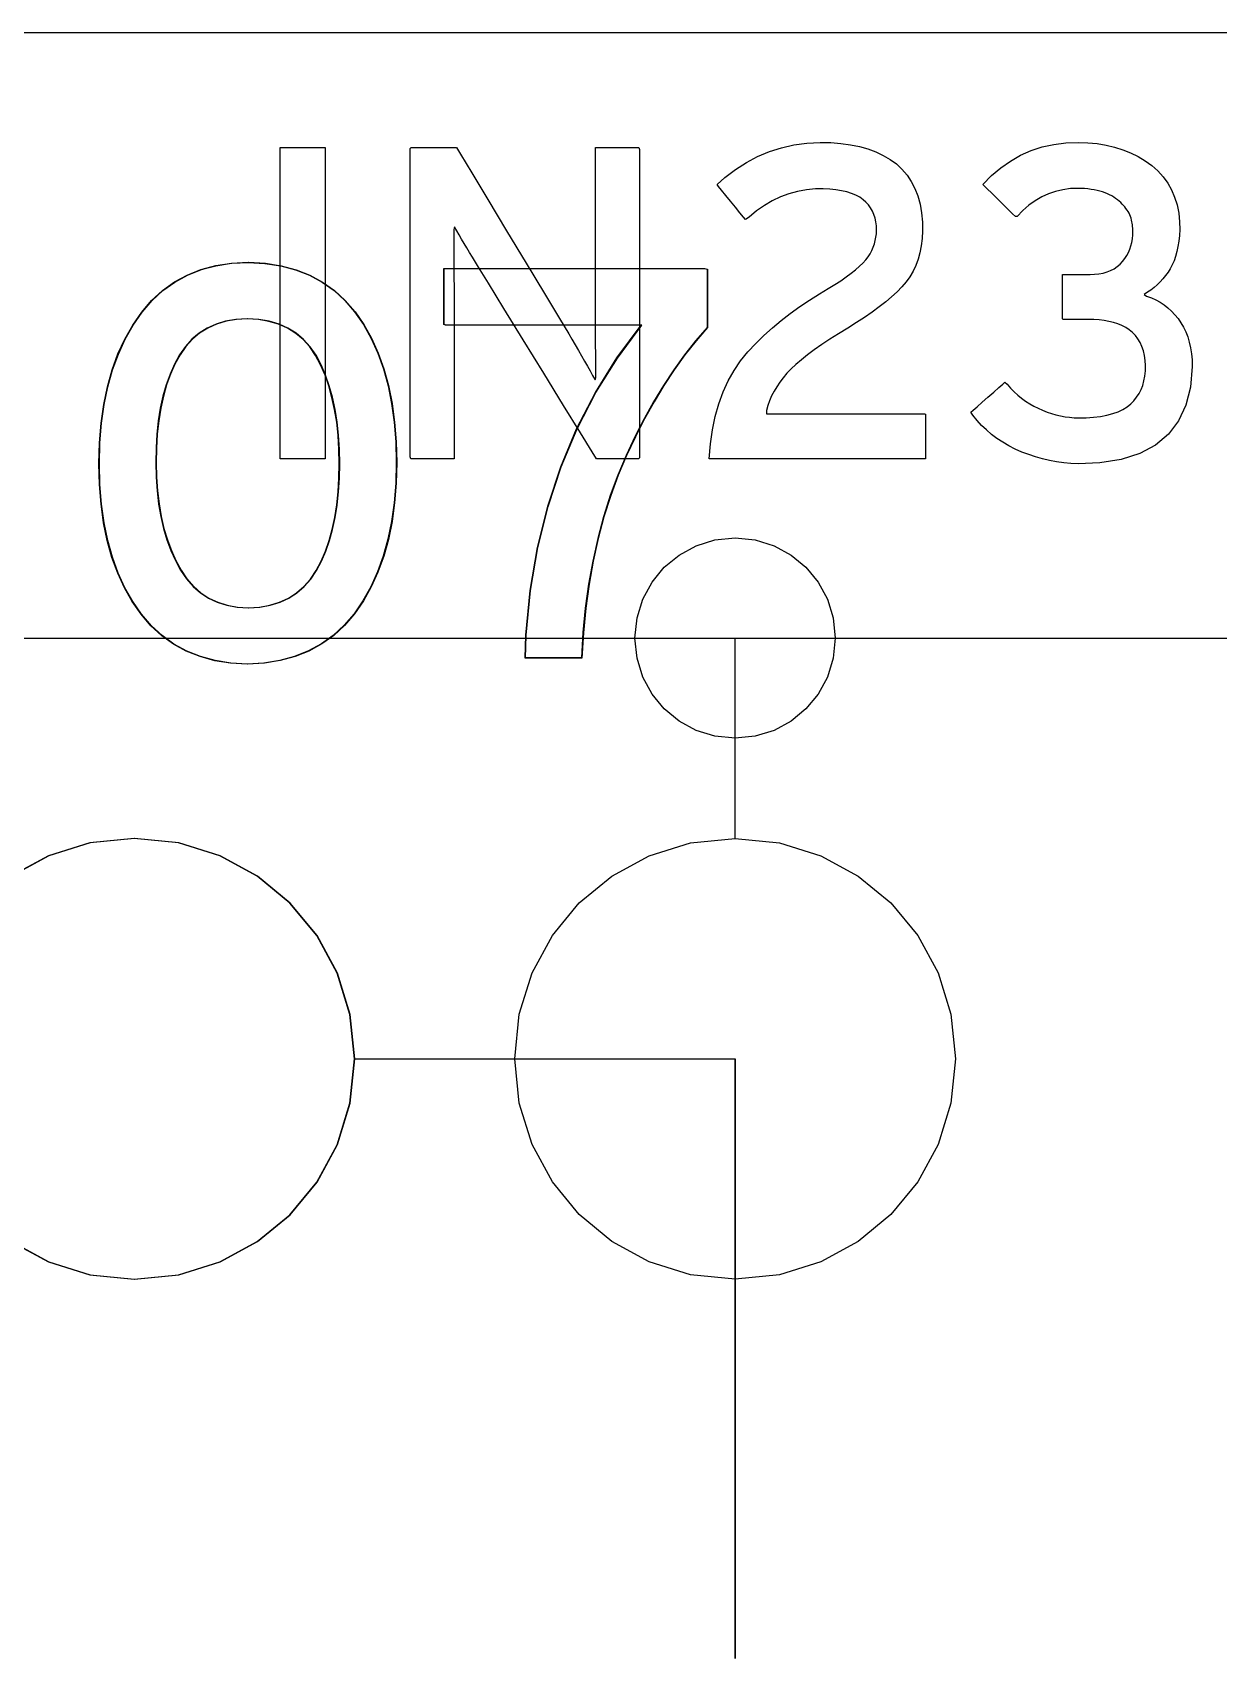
# Model space of a CAD drawing. Extents: x 1 to 47.7, y 0.2 to 35.
# Drawn here: x 41.6001 to 41.8962, y 10.189 to 10.5947 of the extents above; entities that cross this region are included whole.
import ezdxf

# ---------------------------------------------------------------- set-up
doc = ezdxf.new("R2010")
doc.units = 0
doc.header["$MEASUREMENT"] = 0
for name, color, linetype in [('7_2___8__INDEPENDENT_INPUT', 7, 'CONTINUOUS'), ('7_3___8__OPTOISO_INDEPENDE', 7, 'CONTINUOUS'), ('7_4___24__OPTOISO_INDEPEND', 7, 'CONTINUOUS'), ('7_5___8__INDEPENDENT_INPUT', 7, 'CONTINUOUS'), ('7_6____8__INDEPENDENT_INPU', 7, 'CONTINUOUS'), ('7_7____8__OPTOISO_INDEPEND', 7, 'CONTINUOUS'), ('7_8____8__OPTOISO_INDEPEND', 7, 'CONTINUOUS'), ('8_0_____DWG', 7, 'CONTINUOUS')]:
    doc.layers.add(name, color=color, linetype=linetype)

msp = doc.modelspace()

# ---------------------------------------------------------------- linework, layer by layer
at = {"layer": '7_2___8__INDEPENDENT_INPUT'}
for points in [[(41.69104, 10.48741), (41.69091, 10.48227), (41.69052, 10.47736), (41.68987, 10.47269), (41.68896, 10.46826), (41.68779, 10.46406), (41.68636, 10.46011), (41.68467, 10.45639), (41.68271, 10.45292), (41.6805, 10.44969), (41.67802, 10.4468), (41.6753, 10.4443), (41.67234, 10.44216), (41.66912, 10.4404), (41.66566, 10.43901), (41.66195, 10.438), (41.65799, 10.43736), (41.65378, 10.43709), (41.64962, 10.43736), (41.64571, 10.43799), (41.64204, 10.439), (41.63861, 10.44037), (41.63542, 10.44211), (41.63248, 10.44423), (41.62978, 10.44671), (41.62733, 10.44957), (41.62512, 10.45275), (41.62317, 10.45618), (41.62148, 10.45985), (41.62005, 10.46378), (41.61888, 10.46795), (41.61797, 10.47237), (41.61731, 10.47705), (41.61692, 10.48197), (41.61679, 10.48714), (41.61693, 10.4923), (41.61732, 10.49723), (41.61798, 10.50191), (41.6189, 10.50635), (41.62009, 10.51055), (41.62154, 10.51451), (41.62325, 10.51823), (41.62523, 10.52171), (41.62747, 10.52494), (41.62995, 10.52784), (41.63268, 10.53034), (41.63564, 10.53247), (41.63884, 10.53422), (41.64228, 10.53559), (41.64597, 10.53657), (41.64989, 10.53717), (41.65405, 10.53739), (41.65825, 10.53714), (41.66221, 10.53653), (41.66591, 10.53554), (41.66935, 10.53418), (41.67255, 10.53245), (41.6755, 10.53035), (41.6782, 10.52789), (41.68065, 10.52505), (41.68283, 10.52187), (41.68476, 10.51843), (41.68642, 10.51474), (41.68783, 10.5108), (41.68899, 10.50662), (41.68988, 10.50219), (41.69053, 10.49751), (41.69091, 10.49259)], [(41.76865, 10.52112), (41.76578, 10.5178), (41.76301, 10.51429), (41.76034, 10.51058), (41.75777, 10.50668), (41.75529, 10.50259), (41.75291, 10.4983), (41.75063, 10.49382), (41.74845, 10.48915), (41.74637, 10.48426), (41.74447, 10.47917), (41.74279, 10.4739), (41.74133, 10.46846), (41.74008, 10.46285), (41.73906, 10.45706), (41.73825, 10.4511), (41.73766, 10.44496), (41.73729, 10.43865), (41.73675, 10.43865), (41.7353, 10.43865), (41.73323, 10.43865), (41.7308, 10.43865), (41.72831, 10.43865), (41.72603, 10.43865), (41.72424, 10.43865), (41.72321, 10.43865), (41.72336, 10.44437), (41.72449, 10.45549), (41.72632, 10.4662), (41.72887, 10.47649), (41.73212, 10.48637), (41.73608, 10.49583), (41.74075, 10.50488), (41.74614, 10.51352), (41.75222, 10.52174), (41.75034, 10.52174), (41.74531, 10.52174), (41.73812, 10.52174), (41.72973, 10.52174), (41.72109, 10.52174), (41.71318, 10.52174), (41.70695, 10.52174), (41.70337, 10.52174), (41.70288, 10.52188), (41.70288, 10.5229), (41.70288, 10.52468), (41.70288, 10.52694), (41.70288, 10.52941), (41.70288, 10.53181), (41.70288, 10.53386), (41.70288, 10.53529), (41.70288, 10.53583), (41.7054, 10.53583), (41.71209, 10.53583), (41.72168, 10.53583), (41.73287, 10.53583), (41.74438, 10.53583), (41.75493, 10.53583), (41.76323, 10.53583), (41.76799, 10.53583), (41.76865, 10.53569), (41.76865, 10.53462), (41.76865, 10.53277), (41.76865, 10.53041), (41.76865, 10.52783), (41.76865, 10.52533), (41.76865, 10.52318), (41.76865, 10.52169)], [(41.67681, 10.48714), (41.67674, 10.49076), (41.67652, 10.49422), (41.67616, 10.49754), (41.67565, 10.5007), (41.67499, 10.50371), (41.67419, 10.50656), (41.67324, 10.50927), (41.67215, 10.51182), (41.67089, 10.51419), (41.66943, 10.5163), (41.66777, 10.51813), (41.66592, 10.51968), (41.66388, 10.52096), (41.66165, 10.52196), (41.65922, 10.52268), (41.6566, 10.52313), (41.65378, 10.5233), (41.65101, 10.52313), (41.64843, 10.52269), (41.64604, 10.52197), (41.64384, 10.52099), (41.64183, 10.51973), (41.64001, 10.51819), (41.63838, 10.51639), (41.63694, 10.51431), (41.63567, 10.51198), (41.63455, 10.50948), (41.63359, 10.50682), (41.63278, 10.504), (41.63212, 10.50101), (41.63161, 10.49785), (41.63126, 10.49454), (41.63107, 10.49106), (41.63102, 10.48741), (41.6311, 10.48381), (41.63133, 10.48037), (41.63171, 10.47708), (41.63225, 10.47395), (41.63293, 10.47097), (41.63377, 10.46816), (41.63477, 10.46549), (41.63591, 10.46299), (41.6372, 10.4606), (41.63866, 10.45842), (41.6403, 10.45653), (41.64213, 10.45492), (41.64414, 10.45361), (41.64634, 10.45257), (41.64873, 10.45183), (41.6513, 10.45137), (41.65405, 10.45119), (41.65686, 10.45136), (41.65948, 10.45182), (41.6619, 10.45256), (41.66412, 10.45358), (41.66614, 10.45488), (41.66797, 10.45646), (41.6696, 10.45833), (41.67104, 10.46048), (41.67227, 10.46284), (41.67333, 10.46531), (41.67426, 10.46795), (41.67504, 10.47075), (41.67568, 10.47371), (41.67617, 10.47683), (41.67653, 10.48011), (41.67674, 10.48354)]]:
    msp.add_lwpolyline(points, close=True, dxfattribs=at)
for points in [[(41.59482, 10.29301), (41.60416, 10.28794), (41.61448, 10.28474), (41.62555, 10.28362), (41.63664, 10.28474), (41.64697, 10.28794), (41.65631, 10.29301), (41.66445, 10.29973), (41.67117, 10.30787), (41.67624, 10.31721), (41.67945, 10.32754), (41.68057, 10.33862), (41.67945, 10.34971), (41.67624, 10.36003), (41.67117, 10.36938), (41.66445, 10.37751), (41.65631, 10.38423), (41.64697, 10.3893), (41.63664, 10.3925), (41.62555, 10.39362), (41.61448, 10.3925), (41.60416, 10.3893), (41.59482, 10.38423)], [(41.68057, 10.33862), (41.77557, 10.33862), (41.77557, 10.18898)]]:
    msp.add_lwpolyline(points, dxfattribs=at)
at = {"layer": '7_3___8__OPTOISO_INDEPENDE'}
for points in [[(41.69104, 10.48741), (41.69091, 10.48227), (41.69052, 10.47736), (41.68987, 10.47269), (41.68896, 10.46826), (41.68779, 10.46406), (41.68636, 10.46011), (41.68467, 10.45639), (41.68271, 10.45292), (41.6805, 10.44969), (41.67802, 10.4468), (41.6753, 10.4443), (41.67234, 10.44216), (41.66912, 10.4404), (41.66566, 10.43901), (41.66195, 10.438), (41.65799, 10.43736), (41.65378, 10.43709), (41.64962, 10.43736), (41.64571, 10.43799), (41.64204, 10.439), (41.63861, 10.44037), (41.63542, 10.44211), (41.63248, 10.44423), (41.62978, 10.44671), (41.62733, 10.44957), (41.62512, 10.45275), (41.62317, 10.45618), (41.62148, 10.45985), (41.62005, 10.46378), (41.61888, 10.46795), (41.61797, 10.47237), (41.61731, 10.47705), (41.61692, 10.48197), (41.61679, 10.48714), (41.61693, 10.4923), (41.61732, 10.49723), (41.61798, 10.50191), (41.6189, 10.50635), (41.62009, 10.51055), (41.62154, 10.51451), (41.62325, 10.51823), (41.62523, 10.52171), (41.62747, 10.52494), (41.62995, 10.52784), (41.63268, 10.53034), (41.63564, 10.53247), (41.63884, 10.53422), (41.64228, 10.53559), (41.64597, 10.53657), (41.64989, 10.53717), (41.65405, 10.53739), (41.65825, 10.53714), (41.66221, 10.53653), (41.66591, 10.53554), (41.66935, 10.53418), (41.67255, 10.53245), (41.6755, 10.53035), (41.6782, 10.52789), (41.68065, 10.52505), (41.68283, 10.52187), (41.68476, 10.51843), (41.68642, 10.51474), (41.68783, 10.5108), (41.68899, 10.50662), (41.68988, 10.50219), (41.69053, 10.49751), (41.69091, 10.49259)], [(41.76865, 10.52112), (41.76578, 10.5178), (41.76301, 10.51429), (41.76034, 10.51058), (41.75777, 10.50668), (41.75529, 10.50259), (41.75291, 10.4983), (41.75063, 10.49382), (41.74845, 10.48915), (41.74637, 10.48426), (41.74447, 10.47917), (41.74279, 10.4739), (41.74133, 10.46846), (41.74008, 10.46285), (41.73906, 10.45706), (41.73825, 10.4511), (41.73766, 10.44496), (41.73729, 10.43865), (41.73675, 10.43865), (41.7353, 10.43865), (41.73323, 10.43865), (41.7308, 10.43865), (41.72831, 10.43865), (41.72603, 10.43865), (41.72424, 10.43865), (41.72321, 10.43865), (41.72336, 10.44437), (41.72449, 10.45549), (41.72632, 10.4662), (41.72887, 10.47649), (41.73212, 10.48637), (41.73608, 10.49583), (41.74075, 10.50488), (41.74614, 10.51352), (41.75222, 10.52174), (41.75034, 10.52174), (41.74531, 10.52174), (41.73812, 10.52174), (41.72973, 10.52174), (41.72109, 10.52174), (41.71318, 10.52174), (41.70695, 10.52174), (41.70337, 10.52174), (41.70288, 10.52188), (41.70288, 10.5229), (41.70288, 10.52468), (41.70288, 10.52694), (41.70288, 10.52941), (41.70288, 10.53181), (41.70288, 10.53386), (41.70288, 10.53529), (41.70288, 10.53583), (41.7054, 10.53583), (41.71209, 10.53583), (41.72168, 10.53583), (41.73287, 10.53583), (41.74438, 10.53583), (41.75493, 10.53583), (41.76323, 10.53583), (41.76799, 10.53583), (41.76865, 10.53569), (41.76865, 10.53462), (41.76865, 10.53277), (41.76865, 10.53041), (41.76865, 10.52783), (41.76865, 10.52533), (41.76865, 10.52318), (41.76865, 10.52169)], [(41.67681, 10.48714), (41.67674, 10.49076), (41.67652, 10.49422), (41.67616, 10.49754), (41.67565, 10.5007), (41.67499, 10.50371), (41.67419, 10.50656), (41.67324, 10.50927), (41.67215, 10.51182), (41.67089, 10.51419), (41.66943, 10.5163), (41.66777, 10.51813), (41.66592, 10.51968), (41.66388, 10.52096), (41.66165, 10.52196), (41.65922, 10.52268), (41.6566, 10.52313), (41.65378, 10.5233), (41.65101, 10.52313), (41.64843, 10.52269), (41.64604, 10.52197), (41.64384, 10.52099), (41.64183, 10.51973), (41.64001, 10.51819), (41.63838, 10.51639), (41.63694, 10.51431), (41.63567, 10.51198), (41.63455, 10.50948), (41.63359, 10.50682), (41.63278, 10.504), (41.63212, 10.50101), (41.63161, 10.49785), (41.63126, 10.49454), (41.63107, 10.49106), (41.63102, 10.48741), (41.6311, 10.48381), (41.63133, 10.48037), (41.63171, 10.47708), (41.63225, 10.47395), (41.63293, 10.47097), (41.63377, 10.46816), (41.63477, 10.46549), (41.63591, 10.46299), (41.6372, 10.4606), (41.63866, 10.45842), (41.6403, 10.45653), (41.64213, 10.45492), (41.64414, 10.45361), (41.64634, 10.45257), (41.64873, 10.45183), (41.6513, 10.45137), (41.65405, 10.45119), (41.65686, 10.45136), (41.65948, 10.45182), (41.6619, 10.45256), (41.66412, 10.45358), (41.66614, 10.45488), (41.66797, 10.45646), (41.6696, 10.45833), (41.67104, 10.46048), (41.67227, 10.46284), (41.67333, 10.46531), (41.67426, 10.46795), (41.67504, 10.47075), (41.67568, 10.47371), (41.67617, 10.47683), (41.67653, 10.48011), (41.67674, 10.48354)]]:
    msp.add_lwpolyline(points, close=True, dxfattribs=at)
for points in [[(41.59482, 10.29301), (41.60416, 10.28794), (41.61448, 10.28474), (41.62555, 10.28362), (41.63664, 10.28474), (41.64697, 10.28794), (41.65631, 10.29301), (41.66445, 10.29973), (41.67117, 10.30787), (41.67624, 10.31721), (41.67945, 10.32754), (41.68057, 10.33862), (41.67945, 10.34971), (41.67624, 10.36003), (41.67117, 10.36938), (41.66445, 10.37751), (41.65631, 10.38423), (41.64697, 10.3893), (41.63664, 10.3925), (41.62555, 10.39362), (41.61448, 10.3925), (41.60416, 10.3893), (41.59482, 10.38423)], [(41.68057, 10.33862), (41.77557, 10.33862), (41.77557, 10.18898)]]:
    msp.add_lwpolyline(points, dxfattribs=at)
at = {"layer": '7_4___24__OPTOISO_INDEPEND'}
for points in [[(41.76907, 10.48834), (41.76939, 10.49207), (41.7699, 10.49561), (41.7706, 10.49895), (41.77149, 10.50211), (41.77256, 10.50508), (41.77383, 10.50786), (41.77528, 10.51044), (41.77692, 10.51284), (41.77874, 10.51504), (41.7807, 10.51711), (41.78273, 10.51911), (41.78484, 10.52104), (41.78703, 10.52289), (41.78931, 10.52466), (41.79166, 10.52636), (41.79409, 10.52799), (41.79661, 10.52954), (41.79881, 10.53083), (41.80043, 10.53184), (41.80193, 10.53281), (41.80329, 10.53376), (41.80453, 10.53467), (41.80563, 10.53555), (41.80661, 10.5364), (41.80745, 10.53721), (41.80817, 10.538), (41.80874, 10.53876), (41.80923, 10.53954), (41.80965, 10.54034), (41.81001, 10.54115), (41.81031, 10.54198), (41.81054, 10.54282), (41.8107, 10.54367), (41.81081, 10.54454), (41.81084, 10.54542), (41.81081, 10.54647), (41.81069, 10.54748), (41.81049, 10.54844), (41.81021, 10.54934), (41.80984, 10.55019), (41.80938, 10.55098), (41.80884, 10.55172), (41.80822, 10.5524), (41.8075, 10.55303), (41.80665, 10.55362), (41.80569, 10.55413), (41.80462, 10.55458), (41.80343, 10.55495), (41.80213, 10.55525), (41.80072, 10.55548), (41.79919, 10.55563), (41.79756, 10.55572), (41.79563, 10.5557), (41.79335, 10.55549), (41.79114, 10.5551), (41.78898, 10.55451), (41.78687, 10.55373), (41.78483, 10.55275), (41.78284, 10.55159), (41.7809, 10.55024), (41.77903, 10.5487), (41.77813, 10.54806), (41.77761, 10.54869), (41.77674, 10.54977), (41.77563, 10.55114), (41.77441, 10.55263), (41.77322, 10.55411), (41.77217, 10.55539), (41.7714, 10.55634), (41.77104, 10.55679), (41.773, 10.55856), (41.77562, 10.56057), (41.77835, 10.56232), (41.78117, 10.56381), (41.78409, 10.56504), (41.78711, 10.56601), (41.79023, 10.56671), (41.79344, 10.56716), (41.79675, 10.56734), (41.79941, 10.56727), (41.80193, 10.56707), (41.80431, 10.56674), (41.80656, 10.56627), (41.80867, 10.56568), (41.81065, 10.56495), (41.8125, 10.56409), (41.81422, 10.56309), (41.8158, 10.56196), (41.81721, 10.56064), (41.81846, 10.55918), (41.81953, 10.55758), (41.82043, 10.55584), (41.82116, 10.55396), (41.82171, 10.55193), (41.8221, 10.54976), (41.8223, 10.54745), (41.82234, 10.54523), (41.82223, 10.54333), (41.822, 10.54152), (41.82166, 10.5398), (41.82121, 10.53817), (41.82064, 10.53662), (41.81996, 10.53516), (41.81917, 10.53379), (41.81825, 10.5325), (41.81719, 10.53128), (41.81598, 10.53005), (41.81463, 10.5288), (41.81315, 10.52754), (41.81153, 10.52627), (41.80977, 10.52497), (41.80788, 10.52367), (41.80585, 10.52234), (41.80369, 10.521), (41.80137, 10.51958), (41.79919, 10.5182), (41.79717, 10.51685), (41.79531, 10.51555), (41.79362, 10.5143), (41.79209, 10.51309), (41.79072, 10.51192), (41.78951, 10.5108), (41.78847, 10.50971), (41.78753, 10.50861), (41.78669, 10.5075), (41.78593, 10.50636), (41.78525, 10.50521), (41.78466, 10.50404), (41.78415, 10.50286), (41.78373, 10.50166), (41.78339, 10.50044), (41.78338, 10.49962), (41.7857, 10.49962), (41.79017, 10.49962), (41.79611, 10.49962), (41.80278, 10.49962), (41.8095, 10.49962), (41.81555, 10.49962), (41.82022, 10.49962), (41.82281, 10.49962), (41.82311, 10.49949), (41.82311, 10.49868), (41.82311, 10.49731), (41.82311, 10.49557), (41.82311, 10.49366), (41.82311, 10.49179), (41.82311, 10.49014), (41.82311, 10.48894), (41.82311, 10.48836), (41.82191, 10.48834), (41.81735, 10.48834), (41.8103, 10.48834), (41.80169, 10.48834), (41.79251, 10.48834), (41.78369, 10.48834), (41.77621, 10.48834), (41.77101, 10.48834)], [(41.8897, 10.51143), (41.88926, 10.50628), (41.88812, 10.50174), (41.88628, 10.49781), (41.88374, 10.49449), (41.88051, 10.49179), (41.87657, 10.4897), (41.87194, 10.48822), (41.8666, 10.48735), (41.86122, 10.4871), (41.85939, 10.48719), (41.85758, 10.48736), (41.8558, 10.4876), (41.85403, 10.48793), (41.85229, 10.48834), (41.85056, 10.48883), (41.84885, 10.4894), (41.84717, 10.49005), (41.8455, 10.49078), (41.84389, 10.49161), (41.84236, 10.4925), (41.84092, 10.49345), (41.83955, 10.49447), (41.83827, 10.49556), (41.83707, 10.49671), (41.83595, 10.49794), (41.83492, 10.49922), (41.83442, 10.50004), (41.83496, 10.50051), (41.83595, 10.50137), (41.83724, 10.5025), (41.83867, 10.50375), (41.8401, 10.505), (41.84139, 10.50613), (41.84238, 10.50699), (41.84292, 10.50746), (41.84346, 10.50695), (41.84432, 10.506), (41.84521, 10.50511), (41.84614, 10.50428), (41.84709, 10.5035), (41.84807, 10.50278), (41.84909, 10.50212), (41.85013, 10.50151), (41.8512, 10.50097), (41.8523, 10.50048), (41.85342, 10.50004), (41.85454, 10.49966), (41.85566, 10.49934), (41.85679, 10.49908), (41.85792, 10.49887), (41.85905, 10.49872), (41.86019, 10.49863), (41.86133, 10.49859), (41.86319, 10.49862), (41.86506, 10.49874), (41.86678, 10.49895), (41.86837, 10.49925), (41.86983, 10.49964), (41.87116, 10.50011), (41.87235, 10.50068), (41.8734, 10.50133), (41.87432, 10.50208), (41.87511, 10.50286), (41.8758, 10.50371), (41.8764, 10.50463), (41.8769, 10.50563), (41.87731, 10.50669), (41.87763, 10.50782), (41.87785, 10.50902), (41.87798, 10.51028), (41.87801, 10.51162), (41.87792, 10.51293), (41.87774, 10.51417), (41.87748, 10.51532), (41.87712, 10.51639), (41.87667, 10.51738), (41.87613, 10.51829), (41.8755, 10.51912), (41.87478, 10.51987), (41.87397, 10.52053), (41.87307, 10.5211), (41.87211, 10.5216), (41.87109, 10.52203), (41.87001, 10.52238), (41.86887, 10.52267), (41.86767, 10.52289), (41.86642, 10.52304), (41.8651, 10.52311), (41.86428, 10.52313), (41.86384, 10.52313), (41.86303, 10.52313), (41.86198, 10.52313), (41.86081, 10.52313), (41.85963, 10.52313), (41.85858, 10.52313), (41.85778, 10.52313), (41.85733, 10.52313), (41.85729, 10.52326), (41.85729, 10.52406), (41.85729, 10.52542), (41.85729, 10.52715), (41.85729, 10.52903), (41.85729, 10.53089), (41.85729, 10.53253), (41.85729, 10.53375), (41.85729, 10.53436), (41.85741, 10.5344), (41.85797, 10.5344), (41.85884, 10.5344), (41.85993, 10.5344), (41.86109, 10.5344), (41.86223, 10.5344), (41.86321, 10.5344), (41.86391, 10.5344), (41.86423, 10.5344), (41.86525, 10.53443), (41.86637, 10.53454), (41.86742, 10.53473), (41.8684, 10.53501), (41.86931, 10.53536), (41.87016, 10.5358), (41.87094, 10.53633), (41.87165, 10.53693), (41.87229, 10.53762), (41.87284, 10.53832), (41.87332, 10.53907), (41.87374, 10.53984), (41.87409, 10.54065), (41.87438, 10.5415), (41.8746, 10.54238), (41.87475, 10.5433), (41.87484, 10.54425), (41.87486, 10.54515), (41.87486, 10.54553), (41.87483, 10.54592), (41.8748, 10.54632), (41.87475, 10.54672), (41.87469, 10.54713), (41.87461, 10.54754), (41.87453, 10.54796), (41.87443, 10.54839), (41.8743, 10.54882), (41.87411, 10.54924), (41.8739, 10.54965), (41.87367, 10.55006), (41.87342, 10.55045), (41.87314, 10.55083), (41.87285, 10.55121), (41.87252, 10.55157), (41.87218, 10.55193), (41.87182, 10.55229), (41.87142, 10.55266), (41.871, 10.55301), (41.87056, 10.55334), (41.87008, 10.55366), (41.86958, 10.55396), (41.86906, 10.55424), (41.8685, 10.55451), (41.86792, 10.55476), (41.8673, 10.55498), (41.86663, 10.55518), (41.86592, 10.55535), (41.86518, 10.55549), (41.86441, 10.55561), (41.86359, 10.55571), (41.86274, 10.55578), (41.86186, 10.55582), (41.86093, 10.55584), (41.85927, 10.55578), (41.85738, 10.55553), (41.85555, 10.55511), (41.85379, 10.55451), (41.8521, 10.55373), (41.85047, 10.55277), (41.8489, 10.55163), (41.8474, 10.55031), (41.84597, 10.54881), (41.84555, 10.5488), (41.84482, 10.54952), (41.84372, 10.5506), (41.84239, 10.55191), (41.84098, 10.55329), (41.83963, 10.55462), (41.83849, 10.55574), (41.8377, 10.55652), (41.8374, 10.55681), (41.83958, 10.55903), (41.84187, 10.56099), (41.84428, 10.56268), (41.84682, 10.56412), (41.84947, 10.56528), (41.85225, 10.56619), (41.85514, 10.56684), (41.85816, 10.56722), (41.86119, 10.56733), (41.86361, 10.56724), (41.86593, 10.56702), (41.86816, 10.56665), (41.8703, 10.56615), (41.87235, 10.56551), (41.8743, 10.56472), (41.87616, 10.56381), (41.87792, 10.56275), (41.87959, 10.56155), (41.88109, 10.56022), (41.88241, 10.55877), (41.88355, 10.55719), (41.88451, 10.5555), (41.88529, 10.55368), (41.88589, 10.55175), (41.8863, 10.5497), (41.88653, 10.54752), (41.88656, 10.54556), (41.88647, 10.54408), (41.88632, 10.54267), (41.88611, 10.54133), (41.88585, 10.54007), (41.88552, 10.53889), (41.88514, 10.53779), (41.8847, 10.53676), (41.8842, 10.53581), (41.88363, 10.53492), (41.88301, 10.53407), (41.88236, 10.53326), (41.88167, 10.53251), (41.88094, 10.53179), (41.88018, 10.53112), (41.87938, 10.53049), (41.87855, 10.52991), (41.87768, 10.52937), (41.8783, 10.52897), (41.87948, 10.52855), (41.8806, 10.52804), (41.88166, 10.52746), (41.88267, 10.52679), (41.88362, 10.52605), (41.88451, 10.52523), (41.88535, 10.52433), (41.88614, 10.52335), (41.88686, 10.52232), (41.88751, 10.52121), (41.88807, 10.52004), (41.88855, 10.51878), (41.88895, 10.51746), (41.88926, 10.51606), (41.88949, 10.51459), (41.88964, 10.51305)], [(41.74091, 10.48834), (41.73982, 10.49012), (41.7369, 10.49487), (41.73269, 10.5017), (41.72775, 10.50973), (41.72261, 10.51808), (41.71782, 10.52586), (41.71392, 10.53219), (41.71147, 10.53618), (41.71068, 10.53746), (41.70995, 10.53868), (41.70924, 10.53986), (41.70856, 10.54101), (41.7079, 10.54213), (41.70726, 10.54321), (41.70665, 10.54426), (41.70607, 10.54527), (41.7055, 10.54625), (41.70527, 10.54562), (41.70527, 10.54374), (41.70528, 10.54181), (41.70528, 10.53982), (41.70529, 10.53777), (41.70531, 10.53567), (41.70533, 10.5335), (41.70535, 10.53127), (41.70537, 10.52898), (41.70538, 10.52755), (41.70538, 10.52393), (41.70538, 10.51849), (41.70538, 10.51195), (41.70538, 10.50504), (41.70538, 10.4985), (41.70538, 10.49305), (41.70538, 10.48944), (41.70537, 10.48834), (41.70486, 10.48834), (41.70371, 10.48834), (41.70213, 10.48834), (41.7003, 10.48834), (41.69843, 10.48834), (41.69672, 10.48834), (41.69536, 10.48834), (41.69455, 10.48834), (41.69442, 10.48889), (41.69442, 10.49393), (41.69442, 10.50309), (41.69442, 10.51498), (41.69442, 10.52817), (41.69442, 10.54126), (41.69442, 10.55285), (41.69442, 10.56151), (41.69442, 10.56584), (41.69464, 10.56609), (41.69558, 10.56609), (41.69707, 10.56609), (41.69891, 10.56609), (41.70088, 10.56609), (41.70278, 10.56609), (41.70439, 10.56609), (41.70551, 10.56609), (41.70593, 10.56609), (41.70698, 10.56436), (41.70976, 10.55974), (41.71377, 10.55309), (41.71849, 10.54527), (41.72339, 10.53715), (41.72795, 10.52958), (41.73166, 10.52342), (41.73401, 10.51954), (41.7348, 10.51821), (41.73564, 10.51677), (41.73645, 10.51537), (41.73722, 10.51403), (41.73796, 10.51274), (41.73866, 10.51149), (41.73933, 10.5103), (41.73996, 10.50916), (41.74056, 10.50806), (41.74079, 10.50869), (41.74077, 10.51061), (41.74075, 10.5126), (41.74074, 10.51463), (41.74072, 10.51672), (41.74071, 10.51887), (41.7407, 10.52107), (41.7407, 10.52332), (41.7407, 10.52563), (41.7407, 10.52705), (41.7407, 10.53065), (41.7407, 10.53607), (41.7407, 10.54259), (41.7407, 10.54946), (41.7407, 10.55598), (41.7407, 10.5614), (41.7407, 10.565), (41.7407, 10.56609), (41.74121, 10.56609), (41.74236, 10.56609), (41.74394, 10.56609), (41.74577, 10.56609), (41.74764, 10.56609), (41.74936, 10.56609), (41.75071, 10.56609), (41.75152, 10.56609), (41.75165, 10.56554), (41.75165, 10.5605), (41.75165, 10.55134), (41.75165, 10.53945), (41.75165, 10.52626), (41.75165, 10.51317), (41.75165, 10.50158), (41.75165, 10.49292), (41.75165, 10.48859), (41.75145, 10.48834), (41.75057, 10.48834), (41.74918, 10.48834), (41.74746, 10.48834), (41.74562, 10.48834), (41.74386, 10.48834), (41.74235, 10.48834), (41.7413, 10.48834)], [(41.80054, 10.44362), (41.80003, 10.43859), (41.79857, 10.43389), (41.79626, 10.42965), (41.79321, 10.42595), (41.78951, 10.4229), (41.78527, 10.42059), (41.78058, 10.41913), (41.77555, 10.41863), (41.77051, 10.41913), (41.76581, 10.42059), (41.76156, 10.4229), (41.75786, 10.42595), (41.75481, 10.42965), (41.7525, 10.43389), (41.75105, 10.43859), (41.75054, 10.44362), (41.75105, 10.44866), (41.7525, 10.45335), (41.75481, 10.4576), (41.75786, 10.4613), (41.76156, 10.46435), (41.76581, 10.46666), (41.77051, 10.46811), (41.77555, 10.46862), (41.78058, 10.46811), (41.78527, 10.46666), (41.78951, 10.46435), (41.79321, 10.4613), (41.79626, 10.4576), (41.79857, 10.45335), (41.80003, 10.44866)], [(41.83054, 10.33866), (41.82942, 10.32757), (41.82622, 10.31724), (41.82115, 10.3079), (41.81443, 10.29976), (41.80629, 10.29304), (41.79695, 10.28797), (41.78662, 10.28476), (41.77553, 10.28364), (41.76444, 10.28476), (41.75412, 10.28797), (41.74478, 10.29304), (41.73664, 10.29976), (41.72993, 10.3079), (41.72486, 10.31724), (41.72166, 10.32757), (41.72054, 10.33866), (41.72166, 10.34973), (41.72486, 10.36005), (41.72993, 10.36939), (41.73664, 10.37753), (41.74478, 10.38425), (41.75412, 10.38932), (41.76444, 10.39253), (41.77553, 10.39364), (41.78662, 10.39253), (41.79695, 10.38932), (41.80629, 10.38425), (41.81443, 10.37753), (41.82115, 10.36939), (41.82622, 10.36005), (41.82942, 10.34973)]]:
    msp.add_lwpolyline(points, close=True, dxfattribs=at)
for points in [[(41.66192, 10.48834), (41.66192, 10.56609), (41.6732, 10.56609), (41.6732, 10.48834), (41.66192, 10.48834)], [(41.47553, 10.39364), (41.47553, 10.44362), (41.77553, 10.44361)], [(41.77553, 10.39364), (41.77553, 10.44362), (42.07552, 10.44361)], [(41.77553, 10.28364), (41.77553, 10.18898)]]:
    msp.add_lwpolyline(points, dxfattribs=at)
at = {"layer": '7_5___8__INDEPENDENT_INPUT'}
for points in [[(41.69093, 10.48743), (41.6908, 10.48228), (41.69041, 10.47737), (41.68976, 10.4727), (41.68885, 10.46827), (41.68768, 10.46408), (41.68625, 10.46012), (41.68456, 10.45641), (41.68261, 10.45293), (41.68039, 10.4497), (41.67792, 10.44682), (41.6752, 10.44431), (41.67223, 10.44217), (41.66901, 10.44041), (41.66555, 10.43903), (41.66184, 10.43801), (41.65788, 10.43737), (41.65367, 10.43711), (41.64951, 10.43737), (41.6456, 10.438), (41.64193, 10.43901), (41.6385, 10.44038), (41.63532, 10.44213), (41.63237, 10.44424), (41.62968, 10.44672), (41.62722, 10.44958), (41.62501, 10.45276), (41.62306, 10.45619), (41.62137, 10.45986), (41.61994, 10.46379), (41.61877, 10.46796), (41.61786, 10.47239), (41.61721, 10.47706), (41.61682, 10.48198), (41.61669, 10.48716), (41.61682, 10.49232), (41.61721, 10.49724), (41.61787, 10.50192), (41.61879, 10.50636), (41.61998, 10.51056), (41.62143, 10.51452), (41.62314, 10.51824), (41.62512, 10.52172), (41.62736, 10.52496), (41.62984, 10.52785), (41.63257, 10.53036), (41.63553, 10.53249), (41.63873, 10.53423), (41.64217, 10.5356), (41.64586, 10.53658), (41.64978, 10.53719), (41.65394, 10.53741), (41.65815, 10.53716), (41.6621, 10.53654), (41.6658, 10.53555), (41.66925, 10.53419), (41.67244, 10.53247), (41.67539, 10.53037), (41.67809, 10.5279), (41.68054, 10.52506), (41.68272, 10.52188), (41.68465, 10.51844), (41.68631, 10.51475), (41.68772, 10.51082), (41.68888, 10.50664), (41.68978, 10.5022), (41.69042, 10.49753), (41.6908, 10.4926)], [(41.76854, 10.52114), (41.76567, 10.51782), (41.7629, 10.5143), (41.76023, 10.5106), (41.75766, 10.5067), (41.75518, 10.5026), (41.7528, 10.49831), (41.75052, 10.49383), (41.74834, 10.48916), (41.74626, 10.48427), (41.74436, 10.47918), (41.74268, 10.47392), (41.74122, 10.46848), (41.73998, 10.46286), (41.73895, 10.45708), (41.73814, 10.45111), (41.73755, 10.44498), (41.73718, 10.43867), (41.73664, 10.43867), (41.73519, 10.43867), (41.73312, 10.43867), (41.7307, 10.43867), (41.72821, 10.43867), (41.72592, 10.43867), (41.72413, 10.43867), (41.7231, 10.43867), (41.72325, 10.44438), (41.72438, 10.45551), (41.72621, 10.46621), (41.72876, 10.47651), (41.73201, 10.48638), (41.73597, 10.49585), (41.74065, 10.5049), (41.74603, 10.51353), (41.75212, 10.52175), (41.75023, 10.52175), (41.74521, 10.52175), (41.73801, 10.52175), (41.72962, 10.52175), (41.72098, 10.52175), (41.71307, 10.52175), (41.70684, 10.52175), (41.70326, 10.52175), (41.70277, 10.52189), (41.70277, 10.52291), (41.70277, 10.52469), (41.70277, 10.52695), (41.70277, 10.52942), (41.70277, 10.53182), (41.70277, 10.53387), (41.70277, 10.53531), (41.70277, 10.53585), (41.70529, 10.53585), (41.71198, 10.53585), (41.72157, 10.53585), (41.73276, 10.53585), (41.74427, 10.53585), (41.75482, 10.53585), (41.76312, 10.53585), (41.76789, 10.53585), (41.76854, 10.5357), (41.76854, 10.53464), (41.76854, 10.53278), (41.76854, 10.53042), (41.76854, 10.52785), (41.76854, 10.52534), (41.76854, 10.5232), (41.76854, 10.5217)], [(41.6767, 10.48716), (41.67663, 10.49077), (41.67641, 10.49424), (41.67605, 10.49755), (41.67554, 10.50071), (41.67488, 10.50372), (41.67408, 10.50658), (41.67314, 10.50928), (41.67204, 10.51183), (41.67078, 10.5142), (41.66932, 10.51631), (41.66766, 10.51814), (41.66582, 10.51969), (41.66377, 10.52097), (41.66154, 10.52197), (41.65911, 10.52269), (41.65649, 10.52314), (41.65367, 10.52331), (41.6509, 10.52314), (41.64833, 10.5227), (41.64594, 10.52199), (41.64374, 10.521), (41.64172, 10.51974), (41.6399, 10.51821), (41.63827, 10.5164), (41.63683, 10.51432), (41.63556, 10.512), (41.63444, 10.5095), (41.63348, 10.50683), (41.63267, 10.50401), (41.63201, 10.50102), (41.63151, 10.49787), (41.63115, 10.49455), (41.63096, 10.49107), (41.63091, 10.48743), (41.63099, 10.48383), (41.63122, 10.48038), (41.6316, 10.47709), (41.63214, 10.47396), (41.63283, 10.47099), (41.63367, 10.46817), (41.63466, 10.46551), (41.6358, 10.463), (41.63709, 10.46061), (41.63855, 10.45843), (41.64019, 10.45654), (41.64202, 10.45494), (41.64404, 10.45362), (41.64624, 10.45259), (41.64862, 10.45184), (41.65119, 10.45138), (41.65394, 10.45121), (41.65676, 10.45138), (41.65937, 10.45183), (41.66179, 10.45257), (41.66401, 10.45359), (41.66604, 10.45489), (41.66786, 10.45648), (41.6695, 10.45834), (41.67093, 10.46049), (41.67216, 10.46285), (41.67323, 10.46533), (41.67415, 10.46797), (41.67493, 10.47076), (41.67557, 10.47372), (41.67606, 10.47684), (41.67642, 10.48012), (41.67663, 10.48356)]]:
    msp.add_lwpolyline(points, close=True, dxfattribs=at)
for points in [[(41.59482, 10.29301), (41.60416, 10.28794), (41.61448, 10.28474), (41.62555, 10.28362), (41.63664, 10.28474), (41.64697, 10.28794), (41.65631, 10.29301), (41.66445, 10.29973), (41.67117, 10.30787), (41.67624, 10.31721), (41.67945, 10.32754), (41.68057, 10.33862), (41.67945, 10.34971), (41.67624, 10.36003), (41.67117, 10.36938), (41.66445, 10.37751), (41.65631, 10.38423), (41.64697, 10.3893), (41.63664, 10.3925), (41.62555, 10.39362), (41.61448, 10.3925), (41.60416, 10.3893), (41.59482, 10.38423)], [(41.68047, 10.33864), (41.77547, 10.33864), (41.77547, 10.18898)]]:
    msp.add_lwpolyline(points, dxfattribs=at)
at = {"layer": '7_6____8__INDEPENDENT_INPU'}
for points in [[(41.69104, 10.48742), (41.69091, 10.48227), (41.69052, 10.47736), (41.68987, 10.47269), (41.68896, 10.46826), (41.68779, 10.46407), (41.68636, 10.46012), (41.68467, 10.4564), (41.68271, 10.45292), (41.6805, 10.44969), (41.67802, 10.44681), (41.6753, 10.4443), (41.67234, 10.44217), (41.66912, 10.44041), (41.66566, 10.43902), (41.66195, 10.43801), (41.65799, 10.43737), (41.65378, 10.4371), (41.64962, 10.43736), (41.64571, 10.438), (41.64204, 10.439), (41.63861, 10.44038), (41.63542, 10.44212), (41.63248, 10.44423), (41.62978, 10.44672), (41.62733, 10.44957), (41.62512, 10.45276), (41.62317, 10.45618), (41.62148, 10.45986), (41.62005, 10.46378), (41.61888, 10.46796), (41.61797, 10.47238), (41.61731, 10.47705), (41.61692, 10.48198), (41.61679, 10.48715), (41.61693, 10.49231), (41.61732, 10.49723), (41.61798, 10.50191), (41.6189, 10.50636), (41.62009, 10.51056), (41.62154, 10.51452), (41.62325, 10.51823), (41.62523, 10.52171), (41.62747, 10.52495), (41.62995, 10.52784), (41.63268, 10.53035), (41.63564, 10.53248), (41.63884, 10.53423), (41.64228, 10.53559), (41.64597, 10.53658), (41.64989, 10.53718), (41.65405, 10.5374), (41.65825, 10.53715), (41.66221, 10.53653), (41.66591, 10.53554), (41.66935, 10.53419), (41.67255, 10.53246), (41.6755, 10.53036), (41.6782, 10.52789), (41.68065, 10.52506), (41.68283, 10.52187), (41.68476, 10.51843), (41.68642, 10.51475), (41.68783, 10.51081), (41.68899, 10.50663), (41.68988, 10.5022), (41.69053, 10.49752), (41.69091, 10.49259)], [(41.76865, 10.52113), (41.76578, 10.51781), (41.76301, 10.5143), (41.76034, 10.51059), (41.75777, 10.50669), (41.75529, 10.5026), (41.75291, 10.49831), (41.75063, 10.49383), (41.74845, 10.48915), (41.74637, 10.48426), (41.74447, 10.47917), (41.74279, 10.47391), (41.74133, 10.46847), (41.74008, 10.46286), (41.73906, 10.45707), (41.73825, 10.45111), (41.73766, 10.44497), (41.73729, 10.43866), (41.73675, 10.43866), (41.7353, 10.43866), (41.73323, 10.43866), (41.7308, 10.43866), (41.72831, 10.43866), (41.72603, 10.43866), (41.72424, 10.43866), (41.72321, 10.43866), (41.72336, 10.44438), (41.72449, 10.4555), (41.72632, 10.46621), (41.72887, 10.4765), (41.73212, 10.48638), (41.73608, 10.49584), (41.74075, 10.50489), (41.74614, 10.51352), (41.75222, 10.52174), (41.75034, 10.52174), (41.74531, 10.52174), (41.73812, 10.52174), (41.72973, 10.52174), (41.72109, 10.52174), (41.71318, 10.52174), (41.70695, 10.52174), (41.70337, 10.52174), (41.70288, 10.52188), (41.70288, 10.5229), (41.70288, 10.52468), (41.70288, 10.52694), (41.70288, 10.52941), (41.70288, 10.53181), (41.70288, 10.53387), (41.70288, 10.5353), (41.70288, 10.53584), (41.7054, 10.53584), (41.71209, 10.53584), (41.72168, 10.53584), (41.73287, 10.53584), (41.74438, 10.53584), (41.75493, 10.53584), (41.76323, 10.53584), (41.76799, 10.53584), (41.76865, 10.53569), (41.76865, 10.53463), (41.76865, 10.53277), (41.76865, 10.53041), (41.76865, 10.52784), (41.76865, 10.52534), (41.76865, 10.52319), (41.76865, 10.52169)], [(41.67681, 10.48715), (41.67674, 10.49077), (41.67652, 10.49423), (41.67616, 10.49754), (41.67565, 10.5007), (41.67499, 10.50371), (41.67419, 10.50657), (41.67324, 10.50927), (41.67215, 10.51182), (41.67089, 10.5142), (41.66943, 10.5163), (41.66777, 10.51813), (41.66592, 10.51968), (41.66388, 10.52096), (41.66165, 10.52196), (41.65922, 10.52268), (41.6566, 10.52313), (41.65378, 10.5233), (41.65101, 10.52313), (41.64843, 10.52269), (41.64604, 10.52198), (41.64384, 10.52099), (41.64183, 10.51973), (41.64001, 10.5182), (41.63838, 10.5164), (41.63694, 10.51432), (41.63567, 10.51199), (41.63455, 10.50949), (41.63359, 10.50683), (41.63278, 10.50401), (41.63212, 10.50102), (41.63161, 10.49786), (41.63126, 10.49455), (41.63107, 10.49106), (41.63102, 10.48742), (41.6311, 10.48382), (41.63133, 10.48038), (41.63171, 10.47709), (41.63225, 10.47396), (41.63293, 10.47098), (41.63377, 10.46816), (41.63477, 10.4655), (41.63591, 10.46299), (41.6372, 10.4606), (41.63866, 10.45843), (41.6403, 10.45654), (41.64213, 10.45493), (41.64414, 10.45361), (41.64634, 10.45258), (41.64873, 10.45183), (41.6513, 10.45137), (41.65405, 10.4512), (41.65686, 10.45137), (41.65948, 10.45183), (41.6619, 10.45256), (41.66412, 10.45358), (41.66614, 10.45489), (41.66797, 10.45647), (41.6696, 10.45834), (41.67104, 10.46048), (41.67227, 10.46284), (41.67333, 10.46532), (41.67426, 10.46796), (41.67504, 10.47076), (41.67568, 10.47372), (41.67617, 10.47683), (41.67653, 10.48011), (41.67674, 10.48355)]]:
    msp.add_lwpolyline(points, close=True, dxfattribs=at)
for points in [[(41.59482, 10.29301), (41.60416, 10.28794), (41.61448, 10.28474), (41.62555, 10.28362), (41.63664, 10.28474), (41.64697, 10.28794), (41.65631, 10.29301), (41.66445, 10.29973), (41.67117, 10.30787), (41.67624, 10.31721), (41.67945, 10.32754), (41.68057, 10.33862), (41.67945, 10.34971), (41.67624, 10.36003), (41.67117, 10.36938), (41.66445, 10.37751), (41.65631, 10.38423), (41.64697, 10.3893), (41.63664, 10.3925), (41.62555, 10.39362), (41.61448, 10.3925), (41.60416, 10.3893), (41.59482, 10.38423)], [(41.68057, 10.33862), (41.77557, 10.33862), (41.77557, 10.18898)]]:
    msp.add_lwpolyline(points, dxfattribs=at)
at = {"layer": '7_7____8__OPTOISO_INDEPEND'}
for points in [[(41.69104, 10.48741), (41.69091, 10.48227), (41.69052, 10.47736), (41.68987, 10.47269), (41.68896, 10.46826), (41.68779, 10.46406), (41.68636, 10.46011), (41.68467, 10.45639), (41.68271, 10.45292), (41.6805, 10.44969), (41.67802, 10.4468), (41.6753, 10.4443), (41.67234, 10.44216), (41.66912, 10.4404), (41.66566, 10.43901), (41.66195, 10.438), (41.65799, 10.43736), (41.65378, 10.43709), (41.64962, 10.43736), (41.64571, 10.43799), (41.64204, 10.439), (41.63861, 10.44037), (41.63542, 10.44211), (41.63248, 10.44423), (41.62978, 10.44671), (41.62733, 10.44957), (41.62512, 10.45275), (41.62317, 10.45618), (41.62148, 10.45985), (41.62005, 10.46378), (41.61888, 10.46795), (41.61797, 10.47237), (41.61731, 10.47705), (41.61692, 10.48197), (41.61679, 10.48714), (41.61693, 10.4923), (41.61732, 10.49723), (41.61798, 10.50191), (41.6189, 10.50635), (41.62009, 10.51055), (41.62154, 10.51451), (41.62325, 10.51823), (41.62523, 10.52171), (41.62747, 10.52494), (41.62995, 10.52784), (41.63268, 10.53034), (41.63564, 10.53247), (41.63884, 10.53422), (41.64228, 10.53559), (41.64597, 10.53657), (41.64989, 10.53717), (41.65405, 10.53739), (41.65825, 10.53714), (41.66221, 10.53653), (41.66591, 10.53554), (41.66935, 10.53418), (41.67255, 10.53245), (41.6755, 10.53035), (41.6782, 10.52789), (41.68065, 10.52505), (41.68283, 10.52187), (41.68476, 10.51843), (41.68642, 10.51474), (41.68783, 10.5108), (41.68899, 10.50662), (41.68988, 10.50219), (41.69053, 10.49751), (41.69091, 10.49259)], [(41.76865, 10.52112), (41.76578, 10.5178), (41.76301, 10.51429), (41.76034, 10.51058), (41.75777, 10.50668), (41.75529, 10.50259), (41.75291, 10.4983), (41.75063, 10.49382), (41.74845, 10.48915), (41.74637, 10.48426), (41.74447, 10.47917), (41.74279, 10.4739), (41.74133, 10.46846), (41.74008, 10.46285), (41.73906, 10.45706), (41.73825, 10.4511), (41.73766, 10.44496), (41.73729, 10.43865), (41.73675, 10.43865), (41.7353, 10.43865), (41.73323, 10.43865), (41.7308, 10.43865), (41.72831, 10.43865), (41.72603, 10.43865), (41.72424, 10.43865), (41.72321, 10.43865), (41.72336, 10.44437), (41.72449, 10.45549), (41.72632, 10.4662), (41.72887, 10.47649), (41.73212, 10.48637), (41.73608, 10.49583), (41.74075, 10.50488), (41.74614, 10.51352), (41.75222, 10.52174), (41.75034, 10.52174), (41.74531, 10.52174), (41.73812, 10.52174), (41.72973, 10.52174), (41.72109, 10.52174), (41.71318, 10.52174), (41.70695, 10.52174), (41.70337, 10.52174), (41.70288, 10.52188), (41.70288, 10.5229), (41.70288, 10.52468), (41.70288, 10.52694), (41.70288, 10.52941), (41.70288, 10.53181), (41.70288, 10.53386), (41.70288, 10.53529), (41.70288, 10.53583), (41.7054, 10.53583), (41.71209, 10.53583), (41.72168, 10.53583), (41.73287, 10.53583), (41.74438, 10.53583), (41.75493, 10.53583), (41.76323, 10.53583), (41.76799, 10.53583), (41.76865, 10.53569), (41.76865, 10.53462), (41.76865, 10.53277), (41.76865, 10.53041), (41.76865, 10.52783), (41.76865, 10.52533), (41.76865, 10.52318), (41.76865, 10.52169)], [(41.67681, 10.48714), (41.67674, 10.49076), (41.67652, 10.49422), (41.67616, 10.49754), (41.67565, 10.5007), (41.67499, 10.50371), (41.67419, 10.50656), (41.67324, 10.50927), (41.67215, 10.51182), (41.67089, 10.51419), (41.66943, 10.5163), (41.66777, 10.51813), (41.66592, 10.51968), (41.66388, 10.52096), (41.66165, 10.52196), (41.65922, 10.52268), (41.6566, 10.52313), (41.65378, 10.5233), (41.65101, 10.52313), (41.64843, 10.52269), (41.64604, 10.52197), (41.64384, 10.52099), (41.64183, 10.51973), (41.64001, 10.51819), (41.63838, 10.51639), (41.63694, 10.51431), (41.63567, 10.51198), (41.63455, 10.50948), (41.63359, 10.50682), (41.63278, 10.504), (41.63212, 10.50101), (41.63161, 10.49785), (41.63126, 10.49454), (41.63107, 10.49106), (41.63102, 10.48741), (41.6311, 10.48381), (41.63133, 10.48037), (41.63171, 10.47708), (41.63225, 10.47395), (41.63293, 10.47097), (41.63377, 10.46816), (41.63477, 10.46549), (41.63591, 10.46299), (41.6372, 10.4606), (41.63866, 10.45842), (41.6403, 10.45653), (41.64213, 10.45492), (41.64414, 10.45361), (41.64634, 10.45257), (41.64873, 10.45183), (41.6513, 10.45137), (41.65405, 10.45119), (41.65686, 10.45136), (41.65948, 10.45182), (41.6619, 10.45256), (41.66412, 10.45358), (41.66614, 10.45488), (41.66797, 10.45646), (41.6696, 10.45833), (41.67104, 10.46048), (41.67227, 10.46284), (41.67333, 10.46531), (41.67426, 10.46795), (41.67504, 10.47075), (41.67568, 10.47371), (41.67617, 10.47683), (41.67653, 10.48011), (41.67674, 10.48354)]]:
    msp.add_lwpolyline(points, close=True, dxfattribs=at)
for points in [[(41.59482, 10.29301), (41.60416, 10.28794), (41.61448, 10.28474), (41.62555, 10.28362), (41.63664, 10.28474), (41.64697, 10.28794), (41.65631, 10.29301), (41.66445, 10.29973), (41.67117, 10.30787), (41.67624, 10.31721), (41.67945, 10.32754), (41.68057, 10.33862), (41.67945, 10.34971), (41.67624, 10.36003), (41.67117, 10.36938), (41.66445, 10.37751), (41.65631, 10.38423), (41.64697, 10.3893), (41.63664, 10.3925), (41.62555, 10.39362), (41.61448, 10.3925), (41.60416, 10.3893), (41.59482, 10.38423)], [(41.68057, 10.33862), (41.77557, 10.33862), (41.77557, 10.18898)]]:
    msp.add_lwpolyline(points, dxfattribs=at)
at = {"layer": '7_8____8__OPTOISO_INDEPEND'}
for points in [[(41.69093, 10.48741), (41.6908, 10.48226), (41.69041, 10.47735), (41.68976, 10.47268), (41.68885, 10.46825), (41.68768, 10.46406), (41.68625, 10.4601), (41.68456, 10.45639), (41.68261, 10.45291), (41.68039, 10.44968), (41.67792, 10.4468), (41.6752, 10.44429), (41.67223, 10.44215), (41.66901, 10.44039), (41.66555, 10.43901), (41.66184, 10.43799), (41.65788, 10.43735), (41.65367, 10.43709), (41.64951, 10.43735), (41.6456, 10.43798), (41.64193, 10.43899), (41.6385, 10.44036), (41.63532, 10.44211), (41.63237, 10.44422), (41.62968, 10.4467), (41.62722, 10.44956), (41.62501, 10.45274), (41.62306, 10.45617), (41.62137, 10.45984), (41.61994, 10.46377), (41.61877, 10.46794), (41.61786, 10.47237), (41.61721, 10.47704), (41.61682, 10.48196), (41.61669, 10.48714), (41.61682, 10.4923), (41.61721, 10.49722), (41.61787, 10.5019), (41.61879, 10.50634), (41.61998, 10.51054), (41.62143, 10.5145), (41.62314, 10.51822), (41.62512, 10.5217), (41.62736, 10.52494), (41.62984, 10.52783), (41.63257, 10.53034), (41.63553, 10.53247), (41.63873, 10.53421), (41.64217, 10.53558), (41.64586, 10.53656), (41.64978, 10.53717), (41.65394, 10.53739), (41.65815, 10.53714), (41.6621, 10.53652), (41.6658, 10.53553), (41.66925, 10.53417), (41.67244, 10.53244), (41.67539, 10.53035), (41.67809, 10.52788), (41.68054, 10.52504), (41.68272, 10.52186), (41.68465, 10.51842), (41.68631, 10.51473), (41.68772, 10.5108), (41.68888, 10.50661), (41.68978, 10.50218), (41.69042, 10.49751), (41.6908, 10.49258)], [(41.76854, 10.52112), (41.76567, 10.5178), (41.7629, 10.51428), (41.76023, 10.51058), (41.75766, 10.50668), (41.75518, 10.50258), (41.7528, 10.49829), (41.75052, 10.49381), (41.74834, 10.48914), (41.74626, 10.48425), (41.74436, 10.47916), (41.74268, 10.4739), (41.74122, 10.46846), (41.73998, 10.46284), (41.73895, 10.45706), (41.73814, 10.45109), (41.73755, 10.44496), (41.73718, 10.43865), (41.73664, 10.43865), (41.73519, 10.43865), (41.73312, 10.43865), (41.7307, 10.43865), (41.72821, 10.43865), (41.72592, 10.43865), (41.72413, 10.43865), (41.7231, 10.43865), (41.72325, 10.44436), (41.72438, 10.45549), (41.72621, 10.46619), (41.72876, 10.47649), (41.73201, 10.48636), (41.73597, 10.49583), (41.74065, 10.50488), (41.74603, 10.51351), (41.75212, 10.52173), (41.75023, 10.52173), (41.74521, 10.52173), (41.73801, 10.52173), (41.72962, 10.52173), (41.72098, 10.52173), (41.71307, 10.52173), (41.70684, 10.52173), (41.70326, 10.52173), (41.70277, 10.52187), (41.70277, 10.52289), (41.70277, 10.52467), (41.70277, 10.52693), (41.70277, 10.5294), (41.70277, 10.5318), (41.70277, 10.53385), (41.70277, 10.53529), (41.70277, 10.53583), (41.70529, 10.53583), (41.71198, 10.53583), (41.72157, 10.53583), (41.73276, 10.53583), (41.74427, 10.53583), (41.75482, 10.53583), (41.76312, 10.53583), (41.76789, 10.53583), (41.76854, 10.53568), (41.76854, 10.53462), (41.76854, 10.53276), (41.76854, 10.5304), (41.76854, 10.52782), (41.76854, 10.52532), (41.76854, 10.52318), (41.76854, 10.52168)], [(41.6767, 10.48714), (41.67663, 10.49075), (41.67641, 10.49422), (41.67605, 10.49753), (41.67554, 10.50069), (41.67488, 10.5037), (41.67408, 10.50656), (41.67314, 10.50926), (41.67204, 10.51181), (41.67078, 10.51418), (41.66932, 10.51629), (41.66766, 10.51812), (41.66582, 10.51967), (41.66377, 10.52095), (41.66154, 10.52195), (41.65911, 10.52267), (41.65649, 10.52312), (41.65367, 10.52329), (41.6509, 10.52312), (41.64833, 10.52268), (41.64594, 10.52196), (41.64374, 10.52098), (41.64172, 10.51972), (41.6399, 10.51819), (41.63827, 10.51638), (41.63683, 10.5143), (41.63556, 10.51198), (41.63444, 10.50948), (41.63348, 10.50682), (41.63267, 10.50399), (41.63201, 10.501), (41.63151, 10.49785), (41.63115, 10.49453), (41.63096, 10.49105), (41.63091, 10.48741), (41.63099, 10.48381), (41.63122, 10.48036), (41.6316, 10.47707), (41.63214, 10.47394), (41.63283, 10.47097), (41.63367, 10.46815), (41.63466, 10.46549), (41.6358, 10.46298), (41.63709, 10.46059), (41.63855, 10.45841), (41.64019, 10.45652), (41.64202, 10.45492), (41.64404, 10.4536), (41.64624, 10.45257), (41.64862, 10.45182), (41.65119, 10.45136), (41.65394, 10.45119), (41.65676, 10.45136), (41.65937, 10.45181), (41.66179, 10.45255), (41.66401, 10.45357), (41.66604, 10.45487), (41.66786, 10.45646), (41.6695, 10.45832), (41.67093, 10.46047), (41.67216, 10.46283), (41.67323, 10.46531), (41.67415, 10.46795), (41.67493, 10.47074), (41.67557, 10.4737), (41.67606, 10.47682), (41.67642, 10.4801), (41.67663, 10.48354)]]:
    msp.add_lwpolyline(points, close=True, dxfattribs=at)
for points in [[(41.59472, 10.29301), (41.60406, 10.28794), (41.61438, 10.28473), (41.62546, 10.28362), (41.63655, 10.28473), (41.64687, 10.28794), (41.65622, 10.29301), (41.66436, 10.29972), (41.67108, 10.30786), (41.67615, 10.3172), (41.67935, 10.32753), (41.68047, 10.33862), (41.67935, 10.3497), (41.67615, 10.36003), (41.67108, 10.36937), (41.66436, 10.37751), (41.65622, 10.38422), (41.64687, 10.38929), (41.63655, 10.3925), (41.62546, 10.39362), (41.61438, 10.3925), (41.60406, 10.38929), (41.59472, 10.38422)], [(41.68047, 10.33862), (41.77547, 10.33862), (41.77547, 10.18899)]]:
    msp.add_lwpolyline(points, dxfattribs=at)
at = {"layer": '8_0_____DWG'}
msp.add_lwpolyline([(41.2906, 10.59475), (41.3515, 10.59475), (41.41147, 10.59475), (41.47047, 10.59475), (41.52852, 10.59475), (41.58558, 10.59475), (41.64166, 10.59475), (41.69673, 10.59475), (41.7508, 10.59475), (41.80383, 10.59475), (41.85583, 10.59475), (41.90679, 10.59475)], dxfattribs=at)

doc.saveas('drawing.dxf')
